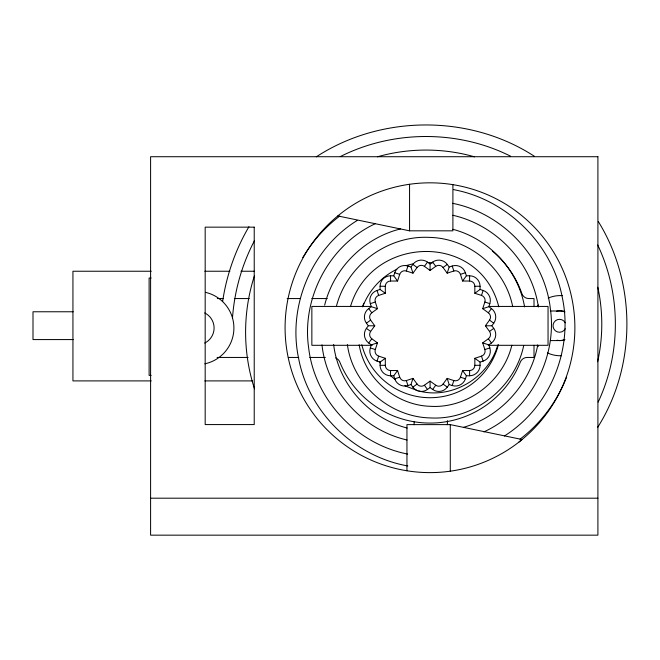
<?xml version="1.0" encoding="UTF-8"?>
<svg xmlns="http://www.w3.org/2000/svg" width="660" height="660" viewBox="0 0 660 660"><rect width="100%" height="100%" fill="white"/><g stroke="black" fill="none" stroke-linecap="round" stroke-linejoin="round"><path stroke-width="0.99" d="M232.493 317.963C234.424 291.01 241.956 264.47 254.537 240.553M222.618 301.579C226.495 275.245 235.471 249.67 248.952 226.71M537.685 345.221C530.599 383.427 501.113 416.51 463.675 427.267M597.605 361.762C603.124 337.326 603.158 311.685 597.779 287.215M523.702 345.601C514.899 387.758 473.773 420.337 430.559 417.937C390.068 417.202 352.721 384.945 347.374 344.586M324.654 305.184C333.704 268.521 363.784 237.938 400.537 228.913M511.83 345.271C503.217 381.364 467.437 408.721 430.204 406.296C396.091 405.289 364.592 378.625 359.164 344.726M336.575 305.605C347.308 265.337 387.412 235.24 429.214 237.386C468.509 238.07 505.189 267.919 512.705 306.685M254.356 276.07C242.616 312.452 242.707 352.489 254.496 388.839M497.739 345.106C488.557 377.734 452.1 399.597 419.084 391.058M370.318 347.919L371.308 344.875L368.717 343.002A10.477 10.477 0 0 1 366.399 328.366L368.28 325.784L366.399 323.194A10.477 10.477 0 0 1 368.717 308.566L371.308 306.685L370.318 303.641A10.477 10.477 0 0 1 377.041 290.45L380.077 289.459L380.077 286.259A10.477 10.477 0 0 1 390.555 275.789L393.756 275.789L394.738 272.745A10.477 10.477 0 0 1 407.938 266.021L410.982 267.011L412.855 264.421A10.477 10.477 0 0 1 427.49 262.102L430.072 263.983L432.663 262.102A10.477 10.477 0 0 1 447.29 264.421L449.171 267.011L452.215 266.021A10.477 10.477 0 0 1 465.407 272.745L466.397 275.789L469.598 275.789A10.477 10.477 0 0 1 480.067 286.259L480.067 289.459L483.112 290.45A10.477 10.477 0 0 1 489.835 303.641L488.845 306.685L491.436 308.566A10.477 10.477 0 0 1 493.754 323.194L491.873 325.784L493.754 328.366A10.477 10.477 0 0 1 491.436 343.002L488.845 344.875L489.835 347.919A10.477 10.477 0 0 1 483.112 361.119L480.067 362.101L480.067 365.302A10.477 10.477 0 0 1 469.598 375.779L466.397 375.779L465.407 378.815A10.477 10.477 0 0 1 452.215 385.539L449.171 384.557L447.29 387.139A10.477 10.477 0 0 1 432.663 389.458L430.072 387.577L427.49 389.458A10.477 10.477 0 0 1 412.855 387.139L410.982 384.557L407.938 385.539A10.477 10.477 0 0 1 394.738 378.815L393.756 375.779L390.555 375.779A10.477 10.477 0 0 1 380.077 365.302L380.077 362.101L377.041 361.119A10.477 10.477 0 0 1 370.318 347.919L375.301 349.536A5.239 5.239 0 0 0 378.659 356.136L385.316 358.298L385.316 365.302A5.239 5.239 0 0 0 390.555 370.54L397.559 370.54L399.721 377.198A5.239 5.239 0 0 0 406.321 380.564L412.978 378.394L417.095 384.062A5.239 5.239 0 0 0 424.413 385.217L430.072 381.109L435.74 385.217A5.239 5.239 0 0 0 443.058 384.062L447.175 378.394L453.832 380.564A5.239 5.239 0 0 0 460.433 377.198L462.594 370.54L469.598 370.54A5.239 5.239 0 0 0 474.837 365.302L474.837 358.298L481.495 356.136A5.239 5.239 0 0 0 484.853 349.536L482.691 342.878L488.359 338.762A5.239 5.239 0 0 0 489.514 331.444L485.397 325.784L489.514 320.116A5.239 5.239 0 0 0 488.359 312.799L482.691 308.682L484.853 302.024A5.239 5.239 0 0 0 481.495 295.424L474.837 293.263L474.837 286.259A5.239 5.239 0 0 0 469.598 281.028L462.594 281.028L460.433 274.362A5.239 5.239 0 0 0 453.832 271.004L447.175 273.166L443.058 267.498A5.239 5.239 0 0 0 435.74 266.343L430.072 270.46L424.413 266.343A5.239 5.239 0 0 0 417.095 267.498L412.978 273.166L406.321 271.004A5.239 5.239 0 0 0 399.721 274.362L397.559 281.028L390.555 281.028A5.239 5.239 0 0 0 385.316 286.259L385.316 293.263L378.659 295.424A5.239 5.239 0 0 0 375.301 302.024L377.462 308.682L371.795 312.799A5.239 5.239 0 0 0 370.639 320.116L374.756 325.784L370.639 331.444A5.239 5.239 0 0 0 371.795 338.762L377.462 342.878L375.301 349.536M377.041 361.119L378.659 356.136M406.321 271.004L407.938 266.021M411.031 384.384L412.978 378.394M447.175 273.166L449.113 267.185M452.215 385.539L453.832 380.564M481.495 295.424L483.112 290.45M350.46 306.669C371.563 234.341 479.96 231.784 498.795 306.809M565.653 379.533L566.643 377.058M363.099 305.819C369.328 290.021 381.562 276.664 396.866 269.263M565.307 380.35L563.541 384.425M598.158 402.08C621.299 353.067 621.01 293.906 597.704 245.008M563.161 385.234C553.435 406.37 538.494 425.081 520.006 439.197M302.783 257.573L304.169 255.28M597.547 427.548C636.537 366.201 636.562 283.247 598.315 221.554M304.648 254.521C313.888 239.712 325.85 226.595 339.751 216.035M368.717 343.002L371.795 338.762M424.413 266.343L427.49 262.102M393.863 375.631L397.559 370.54M462.594 281.028L466.29 275.938M432.663 389.458L435.74 385.217M488.359 312.799L491.436 308.566M518.768 442.225L522.06 439.51A144.829 144.829 0 0 0 565.257 379.649A144.895 144.895 0 0 0 433.521 182.869A144.895 144.895 0 0 0 292.33 372.966A144.895 144.895 0 0 0 518.768 442.225L522.06 439.51L450.285 424.619L406.948 424.619L406.948 470.778M366.399 323.194L370.639 320.116M443.058 267.498L447.29 264.421M380.226 362.002L385.316 358.298M474.837 293.263L479.927 289.567M412.855 387.139L417.095 384.062M489.514 331.444L493.754 328.366M504.388 435.996C549.607 407.583 573.375 350.196 562.411 298.064C552.503 244.249 507.317 199.666 453.651 189.635M357.109 220.531C311.743 248.474 287.677 305.654 298.477 357.695C308.261 411.724 353.884 456.431 407.83 465.952M316.272 156.841C380.886 114.675 469.664 114.18 534.427 156.313M375.433 223.633C329.34 244.959 301.364 297.875 308.665 347.985C314.704 399.721 356.689 444.172 407.682 454.08M483.838 431.92C529.609 410.899 557.477 358.487 550.374 308.781C544.525 257.45 502.994 213.254 452.446 203.28M340.279 156.601C392.931 130.028 457.908 129.723 510.642 156.23M370.318 303.641L375.301 302.024M460.433 274.362L465.407 272.745M371.473 344.825L377.462 342.878M482.691 308.682L488.672 306.743M394.738 378.815L399.721 377.198M484.853 349.536L489.835 347.919M406.073 265.601L413.226 263.769M377.429 156.799C408.986 147.832 443.033 147.807 474.581 156.841M337.788 215.935L409.563 230.827L452.9 230.827L452.9 184.651M151.264 271.243L72.938 271.243L72.938 380.902L151.264 380.902M204.856 271.243L229.886 271.243M240.925 271.243L254.438 271.243M151.132 278.017L149.111 278.017L149.111 375.4L151.132 375.4M380.077 286.259L385.316 286.259M474.837 286.259L480.067 286.259M217.338 298.559L223.492 298.559M234.333 298.559L249.323 298.559M287.141 298.559L300.49 298.559M311.784 298.559L327.294 298.559M371.58 306.43L311.858 306.43L311.858 345.304L372.273 345.304M488.458 306.43L548.047 306.43L548.047 345.304L488.235 345.304M550.316 311L559.498 311A14.784 14.784 0 0 1 564.943 312.04M73.21 311.767L33 311.767L33 339.578L73.21 339.578M368.462 325.784L374.756 325.784M485.397 325.784L491.692 325.784M550.316 340.576L559.498 340.576A14.784 14.784 0 0 0 564.943 339.537M217.082 357.448L248.119 357.448M288.313 357.448L298.765 357.448M309.73 357.448L325.355 357.448M380.077 365.302L385.316 365.302M474.837 365.302L480.067 365.302M204.856 380.902L252.392 380.902M150.595 498.193L597.91 498.193M427.771 262.548L432.589 262.861M452.892 215.284C496.369 225.093 531.96 262.796 538.395 307.024M407.038 439.997C362.612 429.899 326.733 390.316 321.989 344.866M417.945 390.769L404.869 385.795M407.171 428.043C368.858 418.234 338.209 383.914 333.638 344.503M452.826 229.3C488.936 238.722 518.273 270.014 524.584 306.908M394.738 272.745L399.721 274.362M484.853 302.024L489.835 303.641M371.473 306.743L377.462 308.682M482.691 342.878L488.672 344.825M460.433 377.198L465.407 378.815M412.855 264.421L417.095 267.498M489.514 320.116L493.754 323.194M380.226 289.567L385.316 293.263M474.837 358.298L479.927 362.002M366.399 328.366L370.639 331.444M443.058 384.062L447.29 387.139M395.159 379.615L390.802 375.903M432.663 262.102L435.74 266.343M488.359 338.762L491.436 343.002M393.863 275.938L397.559 281.028M462.594 370.54L466.29 375.631M368.717 308.566L371.795 312.799M424.413 385.217L427.49 389.458M379.615 361.812L380.391 363.099M452.215 266.021L453.832 271.004M481.495 356.136L483.112 361.119M411.031 267.185L412.978 273.166M447.175 378.394L449.113 384.384M377.041 290.45L378.659 295.424M406.321 380.564L407.938 385.539M534.006 306.677L534.006 298.559L528.866 298.559A7.392 7.392 0 0 1 521.887 293.609A97.284 97.284 0 0 0 492.484 251.155M534.006 345.262L534.006 357.448L527.2 357.448A7.392 7.392 0 0 0 520.336 362.084A97.284 97.284 0 0 1 339.817 362.084A7.392 7.392 0 0 0 335.602 357.935M469.598 275.789L469.598 281.028M469.598 370.54L469.598 375.779M450.285 424.619L450.285 471.174M447.397 420.651L447.397 424.735M430.072 264.165L430.072 270.46M430.072 381.109L430.072 387.395M414.125 421.674L414.125 424.735M409.563 184.272L409.563 230.827M390.555 275.789L390.555 281.028M390.555 370.54L390.555 375.779M565.249 328.754A6.468 6.468 0 0 1 555.415 330.808A6.468 6.468 0 0 1 555.415 320.768A6.468 6.468 0 0 1 565.249 322.814M205.45 292.339A36.581 36.581 0 0 1 204.831 363.808M204.699 312.947A16.764 16.764 0 0 1 204.699 343.06M498.391 344.668A70.513 70.513 0 0 1 361.787 344.776M362.563 306.867A70.513 70.513 0 0 1 363.775 303.204M561.536 355.732A30.088 30.088 0 0 1 547.412 352.885M538.379 346.343A30.088 30.088 0 0 1 537.256 345.089M537.256 306.248A30.088 30.088 0 0 1 538.379 304.994M548.204 298.089A30.088 30.088 0 0 1 562.361 295.655M563.962 340.098A14.899 14.899 0 0 1 557.073 340.23M556.52 311.239A14.899 14.899 0 0 1 564.745 311.471M597.91 156.717L150.595 156.717L150.595 535.161L597.91 535.161L597.91 156.717M254.224 227.155L205.177 227.155L205.177 424.578L254.224 424.578L254.224 227.155"/></g></svg>
